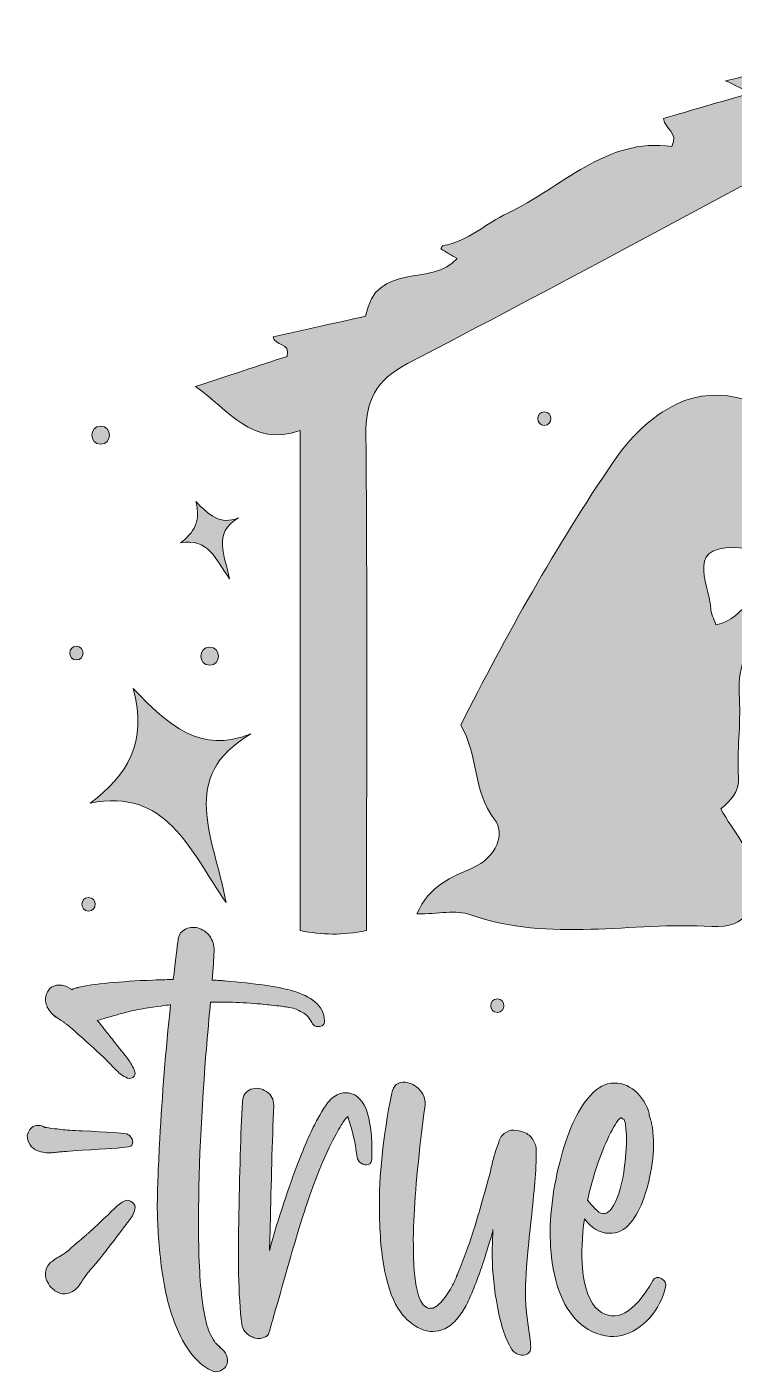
# Model space of a CAD drawing. Header units: inches. Extents: x 64 to 1016, y -974 to -102.
# Drawn here: x 64 to 488, y -909 to -102 of the extents above; entities that cross this region are included whole.
import ezdxf

# ---------------------------------------------------------------- set-up
doc = ezdxf.new("R2010")
doc.units = ezdxf.units.IN
doc.header["$MEASUREMENT"] = 0
doc.layers.add('Layer 1', color=7, linetype='Continuous')

# ---------------------------------------------------------------- blocks, each defined once
blk = doc.blocks.new('block 2')
at = {"layer": 'Layer 1', "true_color": 0x262626}
h = blk.add_hatch(color=250, dxfattribs=at)
h.dxf.hatch_style = 2
edge = h.paths.add_edge_path()
edge.add_spline(control_points=[(936.24, -300.2), (936.35, -291.54), (946.16, -295.04), (945.25, -288.23), (926.63, -283.98), (908.17, -279.76), (886.15, -274.73), (901.52, -258.5), (886.38, -260.92), (878.22, -256.17), (864.96, -248.47), (849.43, -251.31), (835.63, -235.72), (825.1, -223.83), (807.38, -202.1), (782.54, -203.58), (778.83, -203.8), (771.54, -200.66), (771.65, -199.95), (775.62, -173.79), (752.45, -185.26), (742.47, -179.76), (732.83, -174.45), (720.41, -174.2), (707.84, -171.42), (710.82, -166.6), (713.17, -162.81), (715, -159.86), (699.88, -144.23), (676.52, -153.51), (659.12, -132.9), (646.22, -117.62), (615.9, -109.44), (588.63, -106.5), (548.73, -102.2), (520.15, -126.99), (482.86, -134.55), (489.11, -137.55), (492.44, -139.15), (498.04, -141.83), (478.98, -147.37), (462.1, -152.28), (445.72, -157.04), (446.43, -164.12), (454.86, -164.9), (450.57, -173.97), (411.45, -168.18), (384.57, -198.73), (352.02, -214.01), (339.71, -219.79), (328.52, -230.74), (313.46, -233.37), (313.02, -233.45), (312.75, -234.45), (312.19, -235.37), (315.38, -237.24), (318.56, -239.12), (321.91, -241.09), (307.75, -258.29), (272.93, -242.23), (267.15, -275.71), (250.22, -279.47), (230.93, -283.75), (211.76, -288), (212.32, -294.02), (222.48, -290.95), (220.03, -299.82), (203.06, -305.39), (185.39, -311.2), (165.13, -317.85), (185.66, -331.79), (198.33, -354.37), (227.96, -344.26), (227.96, -446.1), (227.96, -545.15), (227.96, -644.07), (241.45, -646.75), (252.78, -646.98), (267.69, -644.06), (267.69, -544.04), (268.2, -445.6), (267.28, -347.16), (267.09, -326.38), (273.17, -314.02), (292.23, -304.09), (380.25, -258.27), (467.57, -211.11), (554.95, -164.07), (570.22, -155.85), (583.84, -155.76), (599.38, -164.14), (685.99, -210.85), (772.51, -257.76), (860.12, -302.53), (884.58, -315.03), (892.47, -330.7), (892.09, -357.13), (890.85, -444.06), (891.72, -531.02), (892.06, -617.97), (892.09, -626.76), (889.47, -636.13), (895.07, -644.32), (907.31, -644.32), (919.23, -644.32), (933.04, -644.32), (933.04, -544.4), (933.04, -446.15), (933.04, -347.44), (959.43, -349.21), (971.34, -330.82), (989.31, -315.74), (968.96, -309.78), (952.14, -304.85), (936.24, -300.2)], knot_values=[0, 0, 0, 0, 1, 1, 1, 2, 2, 2, 3, 3, 3, 4, 4, 4, 5, 5, 5, 6, 6, 6, 7, 7, 7, 8, 8, 8, 9, 9, 9, 10, 10, 10, 11, 11, 11, 12, 12, 12, 13, 13, 13, 14, 14, 14, 15, 15, 15, 16, 16, 16, 17, 17, 17, 18, 18, 18, 19, 19, 19, 20, 20, 20, 21, 21, 21, 22, 22, 22, 23, 23, 23, 24, 24, 24, 25, 25, 25, 26, 26, 26, 27, 27, 27, 28, 28, 28, 29, 29, 29, 30, 30, 30, 31, 31, 31, 32, 32, 32, 33, 33, 33, 34, 34, 34, 35, 35, 35, 36, 36, 36, 37, 37, 37, 38, 38, 38, 38], degree=3, periodic=1)
h = blk.add_hatch(color=250, dxfattribs=at)
h.dxf.hatch_style = 2
edge = h.paths.add_edge_path()
edge.add_spline(control_points=[(480.08, -571.15), (485.46, -565.87), (491.25, -561.55), (490.61, -552.05), (489.55, -536.44), (492.02, -520.6), (491.09, -504.98), (490.08, -487.88), (492.87, -474.49), (509.97, -465.87), (520.41, -460.6), (527.72, -451.4), (522.44, -438.58), (499.87, -431.74), (495.03, -458.34), (476.96, -460.65), (475.76, -456.97), (474.17, -454.02), (473.93, -450.97), (472.64, -434.66), (457.27, -410.87), (494.23, -414.84), (501.15, -415.59), (509, -407.09), (510.27, -398.05), (511.4, -389.96), (514.62, -384.47), (521.92, -380.47), (535.9, -372.81), (532.25, -360.53), (526.83, -350.39), (513.89, -326.18), (478.33, -315.93), (453.42, -328.39), (437.56, -336.33), (425.51, -348.51), (415.5, -363.18), (380.93, -413.79), (351.3, -467.23), (324.1, -520.94), (334.85, -538.74), (331.26, -560.4), (344.43, -577.54), (350.71, -585.71), (345.96, -599.99), (330.93, -606.63), (319.27, -611.78), (305.07, -616.89), (297.9, -634.12), (310.65, -634.12), (321.29, -631.51), (329.91, -634.56), (377.61, -651.44), (426.45, -638.68), (474.61, -641.62), (496.11, -642.93), (501.12, -629.7), (499.84, -611.22), (498.75, -595.37), (487.13, -584.86), (480.08, -571.15)], knot_values=[0, 0, 0, 0, 1, 1, 1, 2, 2, 2, 3, 3, 3, 4, 4, 4, 5, 5, 5, 6, 6, 6, 7, 7, 7, 8, 8, 8, 9, 9, 9, 10, 10, 10, 11, 11, 11, 12, 12, 12, 13, 13, 13, 14, 14, 14, 15, 15, 15, 16, 16, 16, 17, 17, 17, 18, 18, 18, 19, 19, 19, 20, 20, 20, 20], degree=3, periodic=1)
h = blk.add_hatch(color=250, dxfattribs=at)
h.dxf.hatch_style = 2
edge = h.paths.add_edge_path()
edge.add_spline(control_points=[(374.2, -332.99), (368.94, -332.99), (368.93, -341.16), (374.2, -341.16), (379.45, -341.16), (379.46, -332.99), (374.2, -332.99)], knot_values=[0, 0, 0, 0, 1, 1, 1, 2, 2, 2, 2], degree=3, periodic=1)
h = blk.add_hatch(color=250, dxfattribs=at)
h.dxf.hatch_style = 2
edge = h.paths.add_edge_path()
edge.add_spline(control_points=[(108.36, -352.5), (115.37, -352.5), (115.38, -341.61), (108.36, -341.61), (101.36, -341.61), (101.34, -352.5), (108.36, -352.5)], knot_values=[0, 0, 0, 0, 1, 1, 1, 2, 2, 2, 2], degree=3, periodic=1)
h = blk.add_hatch(color=250, dxfattribs=at)
h.dxf.hatch_style = 2
edge = h.paths.add_edge_path()
edge.add_spline(control_points=[(185.59, -433.24), (182.89, -418.67), (175.07, -405.95), (190.95, -396.66), (180.01, -401.04), (173.16, -394.9), (165.42, -386.78), (168.65, -398.56), (164.18, -405.6), (156.15, -411.65), (172.68, -408.47), (177.4, -421.26), (185.59, -433.24)], knot_values=[0, 0, 0, 0, 1, 1, 1, 2, 2, 2, 3, 3, 3, 4, 4, 4, 4], degree=3, periodic=1)
h = blk.add_hatch(color=250, dxfattribs=at)
h.dxf.hatch_style = 2
edge = h.paths.add_edge_path()
edge.add_spline(control_points=[(93.85, -481.79), (99.1, -481.79), (99.11, -473.62), (93.85, -473.62), (88.59, -473.62), (88.58, -481.79), (93.85, -481.79)], knot_values=[0, 0, 0, 0, 1, 1, 1, 2, 2, 2, 2], degree=3, periodic=1)
h = blk.add_hatch(color=250, dxfattribs=at)
h.dxf.hatch_style = 2
edge = h.paths.add_edge_path()
edge.add_spline(control_points=[(173.69, -484.96), (180.69, -484.96), (180.7, -474.08), (173.69, -474.08), (166.68, -474.08), (166.67, -484.96), (173.69, -484.96)], knot_values=[0, 0, 0, 0, 1, 1, 1, 2, 2, 2, 2], degree=3, periodic=1)
h = blk.add_hatch(color=250, dxfattribs=at)
h.dxf.hatch_style = 2
edge = h.paths.add_edge_path()
edge.add_spline(control_points=[(183.56, -627.32), (176.09, -587.03), (154.47, -551.84), (198.39, -526.14), (168.13, -538.26), (149.19, -521.27), (127.77, -498.83), (136.71, -531.41), (124.34, -550.87), (102.13, -567.6), (147.85, -558.81), (160.89, -594.18), (183.56, -627.32)], knot_values=[0, 0, 0, 0, 1, 1, 1, 2, 2, 2, 3, 3, 3, 4, 4, 4, 4], degree=3, periodic=1)
h = blk.add_hatch(color=250, dxfattribs=at)
h.dxf.hatch_style = 2
edge = h.paths.add_edge_path()
edge.add_spline(control_points=[(101.1, -632.4), (106.36, -632.4), (106.37, -624.23), (101.1, -624.23), (95.85, -624.23), (95.84, -632.4), (101.1, -632.4)], knot_values=[0, 0, 0, 0, 1, 1, 1, 2, 2, 2, 2], degree=3, periodic=1)
at = {"layer": 'Layer 1', "true_color": 0x035293}
h = blk.add_hatch(color=154, dxfattribs=at)
h.dxf.hatch_style = 2
edge = h.paths.add_edge_path()
edge.add_spline(control_points=[(179.66, -893.81), (179.97, -894.02), (180.15, -894.13), (180.21, -894.13), (180.26, -894.13), (179.97, -893.86), (179.34, -893.34), (179.13, -893.13), (178.98, -892.97), (178.87, -892.87), (178.77, -892.76), (178.56, -892.58), (178.24, -892.32), (177.93, -892.06), (177.67, -891.79), (177.46, -891.53), (177.25, -891.27), (177.04, -891.03), (176.83, -890.83), (176.62, -890.61), (176.51, -890.46), (176.51, -890.35), (176.51, -890.25), (176.36, -889.99), (176.04, -889.57), (176.04, -889.57), (174.16, -886.27), (174.16, -886.27), (172.58, -883.23), (171.33, -878.83), (170.39, -873.06), (168.39, -862.38), (167.29, -847.86), (167.08, -829.53), (166.66, -796.83), (168.13, -759.68), (171.48, -718.08), (172.01, -711.17), (172.9, -700.79), (174.16, -686.96), (186, -686.75), (197.36, -687.28), (208.27, -688.53), (208.37, -688.53), (209.7, -688.67), (212.27, -688.93), (214.84, -689.19), (216.41, -689.37), (216.99, -689.48), (217.56, -689.58), (218.93, -689.79), (221.07, -690.11), (223.22, -690.42), (224.71, -690.81), (225.55, -691.28), (226.39, -691.76), (227.54, -692.36), (229.01, -693.09), (230.48, -693.83), (231.66, -694.69), (232.55, -695.69), (233.44, -696.68), (234.2, -697.86), (234.83, -699.22), (235.35, -700.38), (236.27, -701.14), (237.58, -701.5), (238.89, -701.87), (240.07, -701.74), (241.12, -701.11), (242.16, -700.48), (242.63, -699.43), (242.53, -697.96), (242.22, -693.46), (240.3, -689.77), (236.79, -686.88), (233.28, -684), (229.01, -681.83), (223.98, -680.36), (214.76, -677.74), (200.93, -675.7), (182.49, -674.23), (181.65, -674.13), (180.42, -674.02), (178.79, -673.92), (177.17, -673.81), (175.94, -673.76), (175.1, -673.76), (175.73, -666.63), (176.15, -661.08), (176.36, -657.1), (176.57, -653.95), (175.88, -651.05), (174.31, -648.37), (172.74, -645.7), (170.49, -643.84), (167.55, -642.79), (164.83, -641.85), (162.13, -641.96), (159.46, -643.11), (156.79, -644.26), (155.24, -646.31), (154.82, -649.24), (154.19, -653.95), (153.2, -662.02), (151.84, -673.45), (149.11, -673.45), (145.03, -673.55), (139.58, -673.76), (119.56, -674.6), (104.53, -676.06), (94.47, -678.16), (94.47, -678.16), (94.62, -678.32), (94.62, -678.32), (93.22, -678.47), (92.05, -678.89), (91.07, -679.54), (90.69, -679.24), (90.25, -678.93), (89.75, -678.63), (87.86, -677.37), (85.77, -676.75), (83.46, -676.75), (81.16, -676.75), (79.27, -677.53), (77.8, -679.1), (75.92, -681.41), (75.1, -683.82), (75.37, -686.33), (75.63, -688.85), (76.75, -691.21), (78.75, -693.41), (78.75, -693.41), (81.26, -696.08), (81.26, -696.08), (81.26, -696.08), (81.11, -695.45), (81.11, -695.45), (81.02, -695.28), (80.97, -695.19), (80.91, -695.1), (81.05, -695.23), (81.26, -695.45), (81.58, -695.76), (82.41, -696.5), (84.04, -697.55), (86.45, -698.91), (86.45, -698.91), (86.13, -698.91), (86.13, -698.91), (86.13, -698.91), (86.76, -699.38), (86.76, -699.38), (87.18, -699.69), (87.63, -700.04), (88.1, -700.4), (88.57, -700.77), (88.86, -700.95), (88.96, -700.95), (88.96, -700.95), (89.12, -700.95), (89.12, -700.95), (89.12, -700.95), (89.28, -701.11), (89.28, -701.11), (89.28, -701.11), (90.38, -702.21), (90.38, -702.21), (92.79, -704.41), (96.51, -707.71), (101.54, -712.11), (102.69, -713.16), (106.2, -716.46), (112.07, -722.01), (112.59, -722.54), (113.66, -723.66), (115.29, -725.39), (116.92, -727.12), (118.33, -728.48), (119.54, -729.48), (120.74, -730.48), (122.02, -731.34), (123.39, -732.07), (124.85, -732.91), (126.24, -732.94), (127.55, -732.15), (128.86, -731.37), (129.25, -730.08), (128.73, -728.3), (128.31, -727.15), (127.73, -725.94), (127, -724.69), (126.27, -723.43), (125.61, -722.41), (125.04, -721.62), (124.46, -720.83), (123.6, -719.71), (122.44, -718.24), (121.29, -716.78), (120.5, -715.78), (120.09, -715.26), (119.04, -713.89), (117.47, -711.9), (115.37, -709.28), (113.27, -706.66), (111.7, -704.67), (110.66, -703.31), (109.28, -701.5), (107.84, -699.7), (106.36, -697.91), (108.03, -697.43), (109.93, -696.88), (112.15, -696.24), (117.23, -694.77), (121.68, -693.56), (125.51, -692.62), (129.33, -691.68), (133.08, -690.95), (136.75, -690.42), (144.92, -689.27), (149.42, -688.64), (150.26, -688.53), (147.33, -715.99), (145.18, -742.82), (143.82, -769.01), (142.98, -784.1), (142.48, -796.34), (142.33, -805.71), (142.17, -815.09), (142.77, -826.57), (144.13, -840.14), (145.5, -853.71), (147.96, -865.68), (151.52, -876.05), (157.18, -892.5), (164.93, -903.14), (174.78, -907.96), (176.57, -908.8), (178.37, -908.82), (180.21, -908.04), (182.04, -907.25), (183.27, -905.97), (183.9, -904.19), (185.26, -900.41), (183.85, -896.96), (179.66, -893.81)], knot_values=[0, 0, 0, 0, 1, 1, 1, 2, 2, 2, 3, 3, 3, 4, 4, 4, 5, 5, 5, 6, 6, 6, 7, 7, 7, 8, 8, 8, 9, 9, 9, 10, 10, 10, 11, 11, 11, 12, 12, 12, 13, 13, 13, 14, 14, 14, 15, 15, 15, 16, 16, 16, 17, 17, 17, 18, 18, 18, 19, 19, 19, 20, 20, 20, 21, 21, 21, 22, 22, 22, 23, 23, 23, 24, 24, 24, 25, 25, 25, 26, 26, 26, 27, 27, 27, 28, 28, 28, 29, 29, 29, 30, 30, 30, 31, 31, 31, 32, 32, 32, 33, 33, 33, 34, 34, 34, 35, 35, 35, 36, 36, 36, 37, 37, 37, 38, 38, 38, 39, 39, 39, 40, 40, 40, 41, 41, 41, 42, 42, 42, 43, 43, 43, 44, 44, 44, 45, 45, 45, 46, 46, 46, 47, 47, 47, 48, 48, 48, 49, 49, 49, 50, 50, 50, 51, 51, 51, 52, 52, 52, 53, 53, 53, 54, 54, 54, 55, 55, 55, 56, 56, 56, 57, 57, 57, 58, 58, 58, 59, 59, 59, 60, 60, 60, 61, 61, 61, 62, 62, 62, 63, 63, 63, 64, 64, 64, 65, 65, 65, 66, 66, 66, 67, 67, 67, 68, 68, 68, 69, 69, 69, 70, 70, 70, 71, 71, 71, 72, 72, 72, 73, 73, 73, 74, 74, 74, 75, 75, 75, 76, 76, 76, 77, 77, 77, 78, 78, 78, 79, 79, 79, 80, 80, 80, 81, 81, 81, 82, 82, 82, 82], degree=3, periodic=1)
h = blk.add_hatch(color=154, dxfattribs=at)
h.dxf.hatch_style = 2
edge = h.paths.add_edge_path()
edge.add_spline(control_points=[(346.07, -693.19), (351.32, -693.19), (351.33, -685.02), (346.07, -685.02), (340.82, -685.02), (340.81, -693.19), (346.07, -693.19)], knot_values=[0, 0, 0, 0, 1, 1, 1, 2, 2, 2, 2], degree=3, periodic=1)
h = blk.add_hatch(color=154, dxfattribs=at)
h.dxf.hatch_style = 2
edge = h.paths.add_edge_path()
edge.add_spline(control_points=[(254.79, -741.35), (252.17, -741.45), (249.66, -742.45), (247.25, -744.33), (244.94, -746.22), (241.95, -750.46), (238.29, -757.07), (235.04, -763.04), (231.32, -771.37), (227.13, -782.06), (220.73, -798.61), (214.87, -816.53), (209.52, -835.81), (209.73, -829.53), (209.89, -824.86), (209.99, -821.82), (210.52, -795), (211.2, -770.69), (212.04, -748.89), (212.14, -745.33), (210.7, -742.55), (207.71, -740.56), (204.73, -738.57), (201.64, -738.12), (198.44, -739.22), (195.24, -740.32), (193.54, -742.87), (193.33, -746.85), (192.29, -765.4), (191.55, -789.71), (191.13, -819.78), (190.92, -828.37), (190.9, -838.43), (191.05, -849.96), (191.21, -861.49), (191.87, -871.55), (193.02, -880.14), (193.44, -883.18), (195.11, -885.53), (198.05, -887.21), (200.98, -888.89), (203.6, -889.2), (205.91, -888.15), (207.69, -887.84), (208.84, -886.74), (209.37, -884.85), (210.41, -881.19), (213.66, -869.71), (219.11, -850.43), (224.56, -831.15), (229.01, -816.43), (232.47, -806.26), (237.92, -790.65), (243.26, -777.87), (248.5, -767.91), (251.23, -762.99), (253.01, -759.89), (253.85, -758.64), (253.95, -758.43), (254.16, -758.14), (254.48, -757.77), (254.79, -757.41), (255.13, -757.01), (255.5, -756.59), (255.86, -756.18), (256.15, -755.86), (256.36, -755.65), (256.57, -756.07), (256.68, -756.38), (256.68, -756.59), (258.98, -762.67), (260.76, -770.42), (262.02, -779.86), (262.23, -781.43), (263.04, -782.68), (264.46, -783.63), (265.87, -784.57), (267.29, -784.81), (268.7, -784.34), (270.12, -783.86), (270.82, -782.68), (270.82, -780.8), (271.55, -754.29), (266.21, -741.14), (254.79, -741.35)], knot_values=[0, 0, 0, 0, 1, 1, 1, 2, 2, 2, 3, 3, 3, 4, 4, 4, 5, 5, 5, 6, 6, 6, 7, 7, 7, 8, 8, 8, 9, 9, 9, 10, 10, 10, 11, 11, 11, 12, 12, 12, 13, 13, 13, 14, 14, 14, 15, 15, 15, 16, 16, 16, 17, 17, 17, 18, 18, 18, 19, 19, 19, 20, 20, 20, 21, 21, 21, 22, 22, 22, 23, 23, 23, 24, 24, 24, 25, 25, 25, 26, 26, 26, 27, 27, 27, 28, 28, 28, 28], degree=3, periodic=1)
h = blk.add_hatch(color=154, dxfattribs=at)
h.dxf.hatch_style = 2
edge = h.paths.add_edge_path()
edge.add_spline(control_points=[(362.22, -765.08), (360.18, -764.24), (358.08, -763.8), (355.94, -763.74), (353.79, -763.69), (351.85, -764.37), (350.12, -765.79), (348.39, -767.2), (347.26, -769.17), (346.74, -771.68), (345.9, -773.67), (345.14, -775.82), (344.46, -778.13), (343.78, -780.43), (343.1, -783.1), (342.42, -786.14), (341.73, -789.18), (341.18, -791.38), (340.77, -792.74), (337.41, -804.9), (335.53, -811.61), (335.11, -812.86), (331.55, -825.12), (328.19, -835.18), (325.05, -843.04), (323.16, -847.76), (321.8, -851.14), (320.96, -853.18), (320.12, -855.22), (318.61, -858), (316.41, -861.51), (314.21, -865.02), (311.9, -867.67), (309.49, -869.45), (309.49, -869.45), (309.65, -869.29), (309.65, -869.29), (309.65, -869.29), (307.6, -870.39), (307.6, -870.39), (307.39, -870.5), (307.03, -870.55), (306.5, -870.55), (306.5, -870.55), (305.87, -870.55), (305.87, -870.55), (305.66, -870.55), (305.51, -870.55), (305.4, -870.55), (305.4, -870.55), (305.09, -870.71), (305.09, -870.71), (305.09, -870.71), (304.14, -870.23), (304.14, -870.23), (302.89, -869.71), (301.84, -868.82), (301, -867.56), (298.49, -863.69), (296.91, -857.19), (296.29, -848.07), (295.66, -837.7), (295.55, -827.74), (295.97, -818.21), (296.81, -799.87), (299.06, -776.71), (302.73, -748.73), (303.04, -746.12), (302.42, -743.6), (300.84, -741.19), (298.33, -737.52), (295.03, -735.48), (290.94, -735.06), (286.44, -734.64), (283.71, -736.84), (282.77, -741.66), (277.53, -767.96), (275.07, -791.38), (275.38, -811.92), (275.59, -826.91), (276.64, -838.9), (278.53, -847.92), (280.72, -858.92), (283.87, -867.2), (287.96, -872.75), (291.31, -877.36), (295.39, -880.74), (300.22, -882.89), (305.03, -885.04), (309.8, -885.01), (314.52, -882.81), (317.35, -881.55), (319.99, -879.35), (322.46, -876.21), (324.92, -873.06), (326.7, -870.37), (327.8, -868.11), (328.9, -865.86), (330.29, -862.64), (331.97, -858.45), (335.53, -849.75), (339.2, -838.75), (342.97, -825.44), (343.07, -825.23), (343.18, -824.89), (343.28, -824.42), (343.39, -823.94), (343.44, -823.61), (343.44, -823.39), (343.12, -831.57), (342.97, -835.71), (342.97, -835.81), (342.86, -845.45), (343.7, -855.51), (345.48, -865.99), (347.58, -878.99), (350.67, -888.73), (354.76, -895.23), (355.7, -896.69), (357.11, -897.74), (359, -898.37), (360.89, -899), (362.56, -898.89), (364.03, -898.06), (365.5, -897.22), (366.18, -895.7), (366.07, -893.5), (365.86, -890.67), (365.31, -886.03), (364.42, -879.59), (363.53, -873.14), (363.03, -868.14), (362.93, -864.58), (362.72, -859.23), (363.19, -849.86), (364.34, -836.44), (364.76, -832.14), (365.42, -825.83), (366.31, -817.5), (367.2, -809.17), (367.93, -801.68), (368.51, -795.02), (369.09, -788.37), (369.38, -782.06), (369.38, -776.08), (369.38, -773.57), (368.69, -771.32), (367.33, -769.32), (365.97, -767.34), (364.27, -765.92), (362.22, -765.08)], knot_values=[0, 0, 0, 0, 1, 1, 1, 2, 2, 2, 3, 3, 3, 4, 4, 4, 5, 5, 5, 6, 6, 6, 7, 7, 7, 8, 8, 8, 9, 9, 9, 10, 10, 10, 11, 11, 11, 12, 12, 12, 13, 13, 13, 14, 14, 14, 15, 15, 15, 16, 16, 16, 17, 17, 17, 18, 18, 18, 19, 19, 19, 20, 20, 20, 21, 21, 21, 22, 22, 22, 23, 23, 23, 24, 24, 24, 25, 25, 25, 26, 26, 26, 27, 27, 27, 28, 28, 28, 29, 29, 29, 30, 30, 30, 31, 31, 31, 32, 32, 32, 33, 33, 33, 34, 34, 34, 35, 35, 35, 36, 36, 36, 37, 37, 37, 38, 38, 38, 39, 39, 39, 40, 40, 40, 41, 41, 41, 42, 42, 42, 43, 43, 43, 44, 44, 44, 45, 45, 45, 46, 46, 46, 47, 47, 47, 48, 48, 48, 49, 49, 49, 50, 50, 50, 50], degree=3, periodic=1)
h = blk.add_hatch(color=154, dxfattribs=at)
h.dxf.hatch_style = 2
edge = h.paths.add_edge_path()
edge.add_spline(control_points=[(444.35, -852.79), (442.15, -851.53), (440.47, -851.9), (439.32, -853.89), (427.79, -873.8), (416.89, -879.72), (406.63, -871.65), (401.38, -867.46), (398.19, -859.02), (397.04, -846.34), (396.3, -837.65), (396.72, -827.85), (398.3, -816.95), (402.59, -822.61), (407.46, -825.49), (412.91, -825.6), (418.05, -825.7), (422.32, -823.68), (425.72, -819.54), (429.13, -815.41), (431.82, -810.4), (433.82, -804.53), (439.48, -787.77), (441.05, -772.84), (438.53, -759.74), (438.43, -759.32), (438.3, -758.85), (438.14, -758.32), (437.98, -757.8), (437.8, -757.2), (437.59, -756.51), (437.38, -755.83), (437.22, -755.34), (437.12, -755.02), (437.12, -754.29), (436.96, -753.35), (436.65, -752.19), (434.55, -746.64), (431.33, -742.24), (426.98, -738.99), (422.63, -735.74), (417.68, -734.75), (412.13, -736), (407.62, -737.05), (403.01, -740.77), (398.3, -747.16), (391.48, -756.7), (385.98, -771), (381.79, -790.07), (377.6, -809.35), (376.66, -827.06), (378.96, -843.2), (381.9, -863.01), (389.07, -876.36), (400.49, -883.28), (407.62, -887.26), (414.35, -888.44), (420.69, -886.82), (427.03, -885.19), (432.58, -881.68), (437.35, -876.29), (442.12, -870.89), (445.29, -864.68), (446.86, -857.66), (447.39, -855.67), (446.55, -854.04), (444.35, -852.79)], knot_values=[0, 0, 0, 0, 1, 1, 1, 2, 2, 2, 3, 3, 3, 4, 4, 4, 5, 5, 5, 6, 6, 6, 7, 7, 7, 8, 8, 8, 9, 9, 9, 10, 10, 10, 11, 11, 11, 12, 12, 12, 13, 13, 13, 14, 14, 14, 15, 15, 15, 16, 16, 16, 17, 17, 17, 18, 18, 18, 19, 19, 19, 20, 20, 20, 21, 21, 21, 22, 22, 22, 22], degree=3, periodic=1)
edge = h.paths.add_edge_path()
edge.add_spline(control_points=[(411.03, -771.53), (413.64, -765.55), (416.06, -761.05), (418.26, -758.01), (418.26, -758.01), (418.41, -757.69), (418.41, -757.69), (418.62, -757.59), (418.91, -757.35), (419.28, -756.99), (419.65, -756.62), (419.93, -756.33), (420.14, -756.12), (421.29, -756.96), (421.97, -757.43), (422.19, -757.54), (422.19, -757.75), (422.24, -758.01), (422.34, -758.32), (422.45, -758.64), (422.55, -758.9), (422.66, -759.11), (422.66, -759.21), (422.71, -759.32), (422.81, -759.42), (422.81, -759.42), (422.81, -759.74), (422.81, -759.74), (422.81, -760.26), (422.87, -761.07), (422.97, -762.17), (423.07, -763.27), (423.18, -764.09), (423.29, -764.61), (423.6, -771.32), (423.29, -778.18), (422.34, -785.2), (421.09, -795.47), (418.88, -803.38), (415.74, -808.93), (412.91, -813.65), (409.98, -814.96), (406.94, -812.86), (405.37, -811.71), (403.11, -809.35), (400.18, -805.79), (402.59, -793.95), (406.21, -782.53), (411.03, -771.53)], knot_values=[0, 0, 0, 0, 1, 1, 1, 2, 2, 2, 3, 3, 3, 4, 4, 4, 5, 5, 5, 6, 6, 6, 7, 7, 7, 8, 8, 8, 9, 9, 9, 10, 10, 10, 11, 11, 11, 12, 12, 12, 13, 13, 13, 14, 14, 14, 15, 15, 15, 16, 16, 16, 16], degree=3, periodic=1)
h = blk.add_hatch(color=154, dxfattribs=at)
h.dxf.hatch_style = 2
edge = h.paths.add_edge_path()
edge.add_spline(control_points=[(81.11, -777.11), (82.57, -776.95), (83.67, -776.82), (84.4, -776.71), (84.61, -776.71), (88.96, -776.4), (97.45, -775.77), (111.81, -775.04), (120.97, -774.35), (124.96, -773.73), (125.9, -773.62), (126.58, -773.28), (127, -772.7), (127.42, -772.13), (127.6, -771.47), (127.55, -770.74), (127.5, -770.01), (127.29, -769.3), (126.92, -768.62), (126.55, -767.94), (126.06, -767.34), (125.43, -766.81), (124.8, -766.29), (124.12, -765.97), (123.39, -765.87), (121.19, -765.55), (112.49, -764.98), (97.29, -764.14), (91.63, -763.93), (87.5, -763.67), (84.88, -763.35), (83.62, -763.14), (81.52, -762.93), (78.59, -762.72), (78.49, -762.72), (78.01, -762.62), (77.17, -762.41), (76.33, -762.2), (75.76, -762.15), (75.45, -762.25), (75.34, -762.25), (75.23, -762.2), (75.13, -762.09), (75.03, -762.09), (74.84, -762.02), (74.58, -761.86), (74.32, -761.7), (74.08, -761.57), (73.87, -761.47), (72.83, -760.94), (71.52, -760.79), (69.94, -760.99), (68.37, -761.21), (67.22, -761.78), (66.49, -762.72), (65.75, -763.56), (65.18, -764.61), (64.76, -765.87), (64.76, -765.87), (64.6, -766.02), (64.6, -766.02), (64.18, -767.49), (64.44, -769.22), (65.39, -771.21), (66.33, -773.2), (67.53, -774.57), (69, -775.3), (72.25, -776.87), (75.23, -777.55), (77.96, -777.34), (78.59, -777.34), (79.64, -777.26), (81.11, -777.11)], knot_values=[0, 0, 0, 0, 1, 1, 1, 2, 2, 2, 3, 3, 3, 4, 4, 4, 5, 5, 5, 6, 6, 6, 7, 7, 7, 8, 8, 8, 9, 9, 9, 10, 10, 10, 11, 11, 11, 12, 12, 12, 13, 13, 13, 14, 14, 14, 15, 15, 15, 16, 16, 16, 17, 17, 17, 18, 18, 18, 19, 19, 19, 20, 20, 20, 21, 21, 21, 22, 22, 22, 23, 23, 23, 24, 24, 24, 24], degree=3, periodic=1)
h = blk.add_hatch(color=154, dxfattribs=at)
h.dxf.hatch_style = 2
edge = h.paths.add_edge_path()
edge.add_spline(control_points=[(122.91, -806.11), (121.87, -806.63), (120.79, -807.28), (119.69, -808.07), (118.59, -808.86), (117.7, -809.59), (117.02, -810.27), (116.34, -810.95), (115.42, -811.87), (114.27, -813.02), (113.11, -814.18), (112.28, -815.01), (111.76, -815.54), (106.2, -820.78), (102.59, -824.13), (100.91, -825.6), (100.17, -826.22), (98.5, -827.64), (95.88, -829.84), (93.26, -832.04), (91.27, -833.77), (89.91, -835.03), (89.91, -835.03), (88.81, -836.13), (88.81, -836.13), (88.81, -836.13), (87.86, -836.76), (87.86, -836.76), (87.86, -836.76), (88.18, -836.6), (88.18, -836.6), (87.86, -836.81), (86.5, -837.7), (84.09, -839.27), (83.78, -839.48), (83.56, -839.64), (83.46, -839.74), (83.46, -839.74), (83.3, -839.74), (83.3, -839.74), (83.3, -839.74), (82.83, -839.9), (82.83, -839.9), (82.62, -840), (82.31, -840.19), (81.89, -840.45), (81.47, -840.71), (81.16, -840.95), (80.95, -841.16), (80.84, -841.26), (80.74, -841.37), (80.63, -841.47), (80.53, -841.58), (80.42, -841.63), (80.32, -841.63), (80.32, -841.63), (79.38, -842.41), (79.38, -842.41), (78.75, -842.73), (78.22, -843.15), (77.8, -843.67), (74.66, -847.34), (74.4, -851.37), (77.02, -855.77), (77.02, -855.77), (77.02, -855.93), (77.02, -855.93), (77.96, -857.5), (79.22, -858.76), (80.79, -859.7), (80.79, -859.7), (80.79, -859.86), (80.79, -859.86), (80.79, -859.86), (80.95, -860.02), (80.95, -860.02), (84.82, -862.74), (88.86, -862.59), (93.05, -859.55), (93.15, -859.44), (93.36, -859.23), (93.68, -858.92), (93.99, -858.6), (94.31, -858.26), (94.62, -857.9), (94.94, -857.53), (95.15, -857.29), (95.25, -857.19), (95.35, -857.09), (95.41, -856.98), (95.41, -856.87), (96.56, -855.41), (97.19, -854.57), (97.29, -854.36), (97.19, -854.36), (97.24, -854.15), (97.45, -853.73), (99.23, -851.43), (100.28, -849.96), (100.59, -849.33), (100.59, -849.33), (100.75, -849.17), (100.75, -849.17), (100.86, -849.07), (101.07, -848.83), (101.38, -848.47), (101.7, -848.1), (101.96, -847.81), (102.17, -847.6), (105, -844.46), (108.14, -840.63), (111.6, -836.13), (113.48, -833.61), (116.42, -829.74), (120.4, -824.49), (120.92, -823.76), (121.74, -822.69), (122.83, -821.27), (123.94, -819.86), (124.75, -818.79), (125.27, -818.05), (125.48, -817.74), (125.85, -817.24), (126.37, -816.56), (126.9, -815.88), (127.26, -815.38), (127.47, -815.06), (128, -813.91), (128.47, -812.6), (128.89, -811.13), (129.3, -809.56), (128.78, -808.18), (127.32, -806.97), (125.85, -805.77), (124.38, -805.48), (122.91, -806.11)], knot_values=[0, 0, 0, 0, 1, 1, 1, 2, 2, 2, 3, 3, 3, 4, 4, 4, 5, 5, 5, 6, 6, 6, 7, 7, 7, 8, 8, 8, 9, 9, 9, 10, 10, 10, 11, 11, 11, 12, 12, 12, 13, 13, 13, 14, 14, 14, 15, 15, 15, 16, 16, 16, 17, 17, 17, 18, 18, 18, 19, 19, 19, 20, 20, 20, 21, 21, 21, 22, 22, 22, 23, 23, 23, 24, 24, 24, 25, 25, 25, 26, 26, 26, 27, 27, 27, 28, 28, 28, 29, 29, 29, 30, 30, 30, 31, 31, 31, 32, 32, 32, 33, 33, 33, 34, 34, 34, 35, 35, 35, 36, 36, 36, 37, 37, 37, 38, 38, 38, 39, 39, 39, 40, 40, 40, 41, 41, 41, 42, 42, 42, 43, 43, 43, 44, 44, 44, 45, 45, 45, 45], degree=3, periodic=1)
at = {"layer": 'Layer 1', "lineweight": 0}
for points, knots in [([(936.24, -300.2), (936.35, -291.54), (946.16, -295.04), (945.25, -288.23), (926.63, -283.98), (908.17, -279.76), (886.15, -274.73), (901.52, -258.5), (886.38, -260.92), (878.22, -256.17), (864.96, -248.47), (849.43, -251.31), (835.63, -235.72), (825.1, -223.83), (807.38, -202.1), (782.54, -203.58), (778.83, -203.8), (771.54, -200.66), (771.65, -199.95), (775.62, -173.79), (752.45, -185.26), (742.47, -179.76), (732.83, -174.45), (720.41, -174.2), (707.84, -171.42), (710.82, -166.6), (713.17, -162.81), (715, -159.86), (699.88, -144.23), (676.52, -153.51), (659.12, -132.9), (646.22, -117.62), (615.9, -109.44), (588.63, -106.5), (548.73, -102.2), (520.15, -126.99), (482.86, -134.55), (489.11, -137.55), (492.44, -139.15), (498.04, -141.83), (478.98, -147.37), (462.1, -152.28), (445.72, -157.04), (446.43, -164.12), (454.86, -164.9), (450.57, -173.97), (411.45, -168.18), (384.57, -198.73), (352.02, -214.01), (339.71, -219.79), (328.52, -230.74), (313.46, -233.37), (313.02, -233.45), (312.75, -234.45), (312.19, -235.37), (315.38, -237.24), (318.56, -239.12), (321.91, -241.09), (307.75, -258.29), (272.93, -242.23), (267.15, -275.71), (250.22, -279.47), (230.93, -283.75), (211.76, -288), (212.32, -294.02), (222.48, -290.95), (220.03, -299.82), (203.06, -305.39), (185.39, -311.2), (165.13, -317.85), (185.66, -331.79), (198.33, -354.37), (227.96, -344.26), (227.96, -446.1), (227.96, -545.15), (227.96, -644.07), (241.45, -646.75), (252.78, -646.98), (267.69, -644.06), (267.69, -544.04), (268.2, -445.6), (267.28, -347.16), (267.09, -326.38), (273.17, -314.02), (292.23, -304.09), (380.25, -258.27), (467.57, -211.11), (554.95, -164.07), (570.22, -155.85), (583.84, -155.76), (599.38, -164.14), (685.99, -210.85), (772.51, -257.76), (860.12, -302.53), (884.58, -315.03), (892.47, -330.7), (892.09, -357.13), (890.85, -444.06), (891.72, -531.02), (892.06, -617.97), (892.09, -626.76), (889.47, -636.13), (895.07, -644.32), (907.31, -644.32), (919.23, -644.32), (933.04, -644.32), (933.04, -544.4), (933.04, -446.15), (933.04, -347.44), (959.43, -349.21), (971.34, -330.82), (989.31, -315.74), (968.96, -309.78), (952.14, -304.85), (936.24, -300.2)], [0, 0, 0, 0, 1, 1, 1, 2, 2, 2, 3, 3, 3, 4, 4, 4, 5, 5, 5, 6, 6, 6, 7, 7, 7, 8, 8, 8, 9, 9, 9, 10, 10, 10, 11, 11, 11, 12, 12, 12, 13, 13, 13, 14, 14, 14, 15, 15, 15, 16, 16, 16, 17, 17, 17, 18, 18, 18, 19, 19, 19, 20, 20, 20, 21, 21, 21, 22, 22, 22, 23, 23, 23, 24, 24, 24, 25, 25, 25, 26, 26, 26, 27, 27, 27, 28, 28, 28, 29, 29, 29, 30, 30, 30, 31, 31, 31, 32, 32, 32, 33, 33, 33, 34, 34, 34, 35, 35, 35, 36, 36, 36, 37, 37, 37, 38, 38, 38, 38]), ([(480.08, -571.15), (485.46, -565.87), (491.25, -561.55), (490.61, -552.05), (489.55, -536.44), (492.02, -520.6), (491.09, -504.98), (490.08, -487.88), (492.87, -474.49), (509.97, -465.87), (520.41, -460.6), (527.72, -451.4), (522.44, -438.58), (499.87, -431.74), (495.03, -458.34), (476.96, -460.65), (475.76, -456.97), (474.17, -454.02), (473.93, -450.97), (472.64, -434.66), (457.27, -410.87), (494.23, -414.84), (501.15, -415.59), (509, -407.09), (510.27, -398.05), (511.4, -389.96), (514.62, -384.47), (521.92, -380.47), (535.9, -372.81), (532.25, -360.53), (526.83, -350.39), (513.89, -326.18), (478.33, -315.93), (453.42, -328.39), (437.56, -336.33), (425.51, -348.51), (415.5, -363.18), (380.93, -413.79), (351.3, -467.23), (324.1, -520.94), (334.85, -538.74), (331.26, -560.4), (344.43, -577.54), (350.71, -585.71), (345.96, -599.99), (330.93, -606.63), (319.27, -611.78), (305.07, -616.89), (297.9, -634.12), (310.65, -634.12), (321.29, -631.51), (329.91, -634.56), (377.61, -651.44), (426.45, -638.68), (474.61, -641.62), (496.11, -642.93), (501.12, -629.7), (499.84, -611.22), (498.75, -595.37), (487.13, -584.86), (480.08, -571.15)], [0, 0, 0, 0, 1, 1, 1, 2, 2, 2, 3, 3, 3, 4, 4, 4, 5, 5, 5, 6, 6, 6, 7, 7, 7, 8, 8, 8, 9, 9, 9, 10, 10, 10, 11, 11, 11, 12, 12, 12, 13, 13, 13, 14, 14, 14, 15, 15, 15, 16, 16, 16, 17, 17, 17, 18, 18, 18, 19, 19, 19, 20, 20, 20, 20]), ([(374.2, -332.99), (368.94, -332.99), (368.93, -341.16), (374.2, -341.16), (379.45, -341.16), (379.46, -332.99), (374.2, -332.99)], [0, 0, 0, 0, 1, 1, 1, 2, 2, 2, 2]), ([(108.36, -352.5), (115.37, -352.5), (115.38, -341.61), (108.36, -341.61), (101.36, -341.61), (101.34, -352.5), (108.36, -352.5)], [0, 0, 0, 0, 1, 1, 1, 2, 2, 2, 2]), ([(185.59, -433.24), (182.89, -418.67), (175.07, -405.95), (190.95, -396.66), (180.01, -401.04), (173.16, -394.9), (165.42, -386.78), (168.65, -398.56), (164.18, -405.6), (156.15, -411.65), (172.68, -408.47), (177.4, -421.26), (185.59, -433.24)], [0, 0, 0, 0, 1, 1, 1, 2, 2, 2, 3, 3, 3, 4, 4, 4, 4]), ([(93.85, -481.79), (99.1, -481.79), (99.11, -473.62), (93.85, -473.62), (88.59, -473.62), (88.58, -481.79), (93.85, -481.79)], [0, 0, 0, 0, 1, 1, 1, 2, 2, 2, 2]), ([(173.69, -484.96), (180.69, -484.96), (180.7, -474.08), (173.69, -474.08), (166.68, -474.08), (166.67, -484.96), (173.69, -484.96)], [0, 0, 0, 0, 1, 1, 1, 2, 2, 2, 2]), ([(183.56, -627.32), (176.09, -587.03), (154.47, -551.84), (198.39, -526.14), (168.13, -538.26), (149.19, -521.27), (127.77, -498.83), (136.71, -531.41), (124.34, -550.87), (102.13, -567.6), (147.85, -558.81), (160.89, -594.18), (183.56, -627.32)], [0, 0, 0, 0, 1, 1, 1, 2, 2, 2, 3, 3, 3, 4, 4, 4, 4]), ([(101.1, -632.4), (106.36, -632.4), (106.37, -624.23), (101.1, -624.23), (95.85, -624.23), (95.84, -632.4), (101.1, -632.4)], [0, 0, 0, 0, 1, 1, 1, 2, 2, 2, 2]), ([(179.66, -893.81), (179.97, -894.02), (180.15, -894.13), (180.21, -894.13), (180.26, -894.13), (179.97, -893.86), (179.34, -893.34), (179.13, -893.13), (178.98, -892.97), (178.87, -892.87), (178.77, -892.76), (178.56, -892.58), (178.24, -892.32), (177.93, -892.06), (177.67, -891.79), (177.46, -891.53), (177.25, -891.27), (177.04, -891.03), (176.83, -890.83), (176.62, -890.61), (176.51, -890.46), (176.51, -890.35), (176.51, -890.25), (176.36, -889.99), (176.04, -889.57), (176.04, -889.57), (174.16, -886.27), (174.16, -886.27), (172.58, -883.23), (171.33, -878.83), (170.39, -873.06), (168.39, -862.38), (167.29, -847.86), (167.08, -829.53), (166.66, -796.83), (168.13, -759.68), (171.48, -718.08), (172.01, -711.17), (172.9, -700.79), (174.16, -686.96), (186, -686.75), (197.36, -687.28), (208.27, -688.53), (208.37, -688.53), (209.7, -688.67), (212.27, -688.93), (214.84, -689.19), (216.41, -689.37), (216.99, -689.48), (217.56, -689.58), (218.93, -689.79), (221.07, -690.11), (223.22, -690.42), (224.71, -690.81), (225.55, -691.28), (226.39, -691.76), (227.54, -692.36), (229.01, -693.09), (230.48, -693.83), (231.66, -694.69), (232.55, -695.69), (233.44, -696.68), (234.2, -697.86), (234.83, -699.22), (235.35, -700.38), (236.27, -701.14), (237.58, -701.5), (238.89, -701.87), (240.07, -701.74), (241.12, -701.11), (242.16, -700.48), (242.63, -699.43), (242.53, -697.96), (242.22, -693.46), (240.3, -689.77), (236.79, -686.88), (233.28, -684), (229.01, -681.83), (223.98, -680.36), (214.76, -677.74), (200.93, -675.7), (182.49, -674.23), (181.65, -674.13), (180.42, -674.02), (178.79, -673.92), (177.17, -673.81), (175.94, -673.76), (175.1, -673.76), (175.73, -666.63), (176.15, -661.08), (176.36, -657.1), (176.57, -653.95), (175.88, -651.05), (174.31, -648.37), (172.74, -645.7), (170.49, -643.84), (167.55, -642.79), (164.83, -641.85), (162.13, -641.96), (159.46, -643.11), (156.79, -644.26), (155.24, -646.31), (154.82, -649.24), (154.19, -653.95), (153.2, -662.02), (151.84, -673.45), (149.11, -673.45), (145.03, -673.55), (139.58, -673.76), (119.56, -674.6), (104.53, -676.06), (94.47, -678.16), (94.47, -678.16), (94.62, -678.32), (94.62, -678.32), (93.22, -678.47), (92.05, -678.89), (91.07, -679.54), (90.69, -679.24), (90.25, -678.93), (89.75, -678.63), (87.86, -677.37), (85.77, -676.75), (83.46, -676.75), (81.16, -676.75), (79.27, -677.53), (77.8, -679.1), (75.92, -681.41), (75.1, -683.82), (75.37, -686.33), (75.63, -688.85), (76.75, -691.21), (78.75, -693.41), (78.75, -693.41), (81.26, -696.08), (81.26, -696.08), (81.26, -696.08), (81.11, -695.45), (81.11, -695.45), (81.02, -695.28), (80.97, -695.19), (80.91, -695.1), (81.05, -695.23), (81.26, -695.45), (81.58, -695.76), (82.41, -696.5), (84.04, -697.55), (86.45, -698.91), (86.45, -698.91), (86.13, -698.91), (86.13, -698.91), (86.13, -698.91), (86.76, -699.38), (86.76, -699.38), (87.18, -699.69), (87.63, -700.04), (88.1, -700.4), (88.57, -700.77), (88.86, -700.95), (88.96, -700.95), (88.96, -700.95), (89.12, -700.95), (89.12, -700.95), (89.12, -700.95), (89.28, -701.11), (89.28, -701.11), (89.28, -701.11), (90.38, -702.21), (90.38, -702.21), (92.79, -704.41), (96.51, -707.71), (101.54, -712.11), (102.69, -713.16), (106.2, -716.46), (112.07, -722.01), (112.59, -722.54), (113.66, -723.66), (115.29, -725.39), (116.92, -727.12), (118.33, -728.48), (119.54, -729.48), (120.74, -730.48), (122.02, -731.34), (123.39, -732.07), (124.85, -732.91), (126.24, -732.94), (127.55, -732.15), (128.86, -731.37), (129.25, -730.08), (128.73, -728.3), (128.31, -727.15), (127.73, -725.94), (127, -724.69), (126.27, -723.43), (125.61, -722.41), (125.04, -721.62), (124.46, -720.83), (123.6, -719.71), (122.44, -718.24), (121.29, -716.78), (120.5, -715.78), (120.09, -715.26), (119.04, -713.89), (117.47, -711.9), (115.37, -709.28), (113.27, -706.66), (111.7, -704.67), (110.66, -703.31), (109.28, -701.5), (107.84, -699.7), (106.36, -697.91), (108.03, -697.43), (109.93, -696.88), (112.15, -696.24), (117.23, -694.77), (121.68, -693.56), (125.51, -692.62), (129.33, -691.68), (133.08, -690.95), (136.75, -690.42), (144.92, -689.27), (149.42, -688.64), (150.26, -688.53), (147.33, -715.99), (145.18, -742.82), (143.82, -769.01), (142.98, -784.1), (142.48, -796.34), (142.33, -805.71), (142.17, -815.09), (142.77, -826.57), (144.13, -840.14), (145.5, -853.71), (147.96, -865.68), (151.52, -876.05), (157.18, -892.5), (164.93, -903.14), (174.78, -907.96), (176.57, -908.8), (178.37, -908.82), (180.21, -908.04), (182.04, -907.25), (183.27, -905.97), (183.9, -904.19), (185.26, -900.41), (183.85, -896.96), (179.66, -893.81)], [0, 0, 0, 0, 1, 1, 1, 2, 2, 2, 3, 3, 3, 4, 4, 4, 5, 5, 5, 6, 6, 6, 7, 7, 7, 8, 8, 8, 9, 9, 9, 10, 10, 10, 11, 11, 11, 12, 12, 12, 13, 13, 13, 14, 14, 14, 15, 15, 15, 16, 16, 16, 17, 17, 17, 18, 18, 18, 19, 19, 19, 20, 20, 20, 21, 21, 21, 22, 22, 22, 23, 23, 23, 24, 24, 24, 25, 25, 25, 26, 26, 26, 27, 27, 27, 28, 28, 28, 29, 29, 29, 30, 30, 30, 31, 31, 31, 32, 32, 32, 33, 33, 33, 34, 34, 34, 35, 35, 35, 36, 36, 36, 37, 37, 37, 38, 38, 38, 39, 39, 39, 40, 40, 40, 41, 41, 41, 42, 42, 42, 43, 43, 43, 44, 44, 44, 45, 45, 45, 46, 46, 46, 47, 47, 47, 48, 48, 48, 49, 49, 49, 50, 50, 50, 51, 51, 51, 52, 52, 52, 53, 53, 53, 54, 54, 54, 55, 55, 55, 56, 56, 56, 57, 57, 57, 58, 58, 58, 59, 59, 59, 60, 60, 60, 61, 61, 61, 62, 62, 62, 63, 63, 63, 64, 64, 64, 65, 65, 65, 66, 66, 66, 67, 67, 67, 68, 68, 68, 69, 69, 69, 70, 70, 70, 71, 71, 71, 72, 72, 72, 73, 73, 73, 74, 74, 74, 75, 75, 75, 76, 76, 76, 77, 77, 77, 78, 78, 78, 79, 79, 79, 80, 80, 80, 81, 81, 81, 82, 82, 82, 82]), ([(346.07, -693.19), (351.32, -693.19), (351.33, -685.02), (346.07, -685.02), (340.82, -685.02), (340.81, -693.19), (346.07, -693.19)], [0, 0, 0, 0, 1, 1, 1, 2, 2, 2, 2]), ([(254.79, -741.35), (252.17, -741.45), (249.66, -742.45), (247.25, -744.33), (244.94, -746.22), (241.95, -750.46), (238.29, -757.07), (235.04, -763.04), (231.32, -771.37), (227.13, -782.06), (220.73, -798.61), (214.87, -816.53), (209.52, -835.81), (209.73, -829.53), (209.89, -824.86), (209.99, -821.82), (210.52, -795), (211.2, -770.69), (212.04, -748.89), (212.14, -745.33), (210.7, -742.55), (207.71, -740.56), (204.73, -738.57), (201.64, -738.12), (198.44, -739.22), (195.24, -740.32), (193.54, -742.87), (193.33, -746.85), (192.29, -765.4), (191.55, -789.71), (191.13, -819.78), (190.92, -828.37), (190.9, -838.43), (191.05, -849.96), (191.21, -861.49), (191.87, -871.55), (193.02, -880.14), (193.44, -883.18), (195.11, -885.53), (198.05, -887.21), (200.98, -888.89), (203.6, -889.2), (205.91, -888.15), (207.69, -887.84), (208.84, -886.74), (209.37, -884.85), (210.41, -881.19), (213.66, -869.71), (219.11, -850.43), (224.56, -831.15), (229.01, -816.43), (232.47, -806.26), (237.92, -790.65), (243.26, -777.87), (248.5, -767.91), (251.23, -762.99), (253.01, -759.89), (253.85, -758.64), (253.95, -758.43), (254.16, -758.14), (254.48, -757.77), (254.79, -757.41), (255.13, -757.01), (255.5, -756.59), (255.86, -756.18), (256.15, -755.86), (256.36, -755.65), (256.57, -756.07), (256.68, -756.38), (256.68, -756.59), (258.98, -762.67), (260.76, -770.42), (262.02, -779.86), (262.23, -781.43), (263.04, -782.68), (264.46, -783.63), (265.87, -784.57), (267.29, -784.81), (268.7, -784.34), (270.12, -783.86), (270.82, -782.68), (270.82, -780.8), (271.55, -754.29), (266.21, -741.14), (254.79, -741.35)], [0, 0, 0, 0, 1, 1, 1, 2, 2, 2, 3, 3, 3, 4, 4, 4, 5, 5, 5, 6, 6, 6, 7, 7, 7, 8, 8, 8, 9, 9, 9, 10, 10, 10, 11, 11, 11, 12, 12, 12, 13, 13, 13, 14, 14, 14, 15, 15, 15, 16, 16, 16, 17, 17, 17, 18, 18, 18, 19, 19, 19, 20, 20, 20, 21, 21, 21, 22, 22, 22, 23, 23, 23, 24, 24, 24, 25, 25, 25, 26, 26, 26, 27, 27, 27, 28, 28, 28, 28]), ([(362.22, -765.08), (360.18, -764.24), (358.08, -763.8), (355.94, -763.74), (353.79, -763.69), (351.85, -764.37), (350.12, -765.79), (348.39, -767.2), (347.26, -769.17), (346.74, -771.68), (345.9, -773.67), (345.14, -775.82), (344.46, -778.13), (343.78, -780.43), (343.1, -783.1), (342.42, -786.14), (341.73, -789.18), (341.18, -791.38), (340.77, -792.74), (337.41, -804.9), (335.53, -811.61), (335.11, -812.86), (331.55, -825.12), (328.19, -835.18), (325.05, -843.04), (323.16, -847.76), (321.8, -851.14), (320.96, -853.18), (320.12, -855.22), (318.61, -858), (316.41, -861.51), (314.21, -865.02), (311.9, -867.67), (309.49, -869.45), (309.49, -869.45), (309.65, -869.29), (309.65, -869.29), (309.65, -869.29), (307.6, -870.39), (307.6, -870.39), (307.39, -870.5), (307.03, -870.55), (306.5, -870.55), (306.5, -870.55), (305.87, -870.55), (305.87, -870.55), (305.66, -870.55), (305.51, -870.55), (305.4, -870.55), (305.4, -870.55), (305.09, -870.71), (305.09, -870.71), (305.09, -870.71), (304.14, -870.23), (304.14, -870.23), (302.89, -869.71), (301.84, -868.82), (301, -867.56), (298.49, -863.69), (296.91, -857.19), (296.29, -848.07), (295.66, -837.7), (295.55, -827.74), (295.97, -818.21), (296.81, -799.87), (299.06, -776.71), (302.73, -748.73), (303.04, -746.12), (302.42, -743.6), (300.84, -741.19), (298.33, -737.52), (295.03, -735.48), (290.94, -735.06), (286.44, -734.64), (283.71, -736.84), (282.77, -741.66), (277.53, -767.96), (275.07, -791.38), (275.38, -811.92), (275.59, -826.91), (276.64, -838.9), (278.53, -847.92), (280.72, -858.92), (283.87, -867.2), (287.96, -872.75), (291.31, -877.36), (295.39, -880.74), (300.22, -882.89), (305.03, -885.04), (309.8, -885.01), (314.52, -882.81), (317.35, -881.55), (319.99, -879.35), (322.46, -876.21), (324.92, -873.06), (326.7, -870.37), (327.8, -868.11), (328.9, -865.86), (330.29, -862.64), (331.97, -858.45), (335.53, -849.75), (339.2, -838.75), (342.97, -825.44), (343.07, -825.23), (343.18, -824.89), (343.28, -824.42), (343.39, -823.94), (343.44, -823.61), (343.44, -823.39), (343.12, -831.57), (342.97, -835.71), (342.97, -835.81), (342.86, -845.45), (343.7, -855.51), (345.48, -865.99), (347.58, -878.99), (350.67, -888.73), (354.76, -895.23), (355.7, -896.69), (357.11, -897.74), (359, -898.37), (360.89, -899), (362.56, -898.89), (364.03, -898.06), (365.5, -897.22), (366.18, -895.7), (366.07, -893.5), (365.86, -890.67), (365.31, -886.03), (364.42, -879.59), (363.53, -873.14), (363.03, -868.14), (362.93, -864.58), (362.72, -859.23), (363.19, -849.86), (364.34, -836.44), (364.76, -832.14), (365.42, -825.83), (366.31, -817.5), (367.2, -809.17), (367.93, -801.68), (368.51, -795.02), (369.09, -788.37), (369.38, -782.06), (369.38, -776.08), (369.38, -773.57), (368.69, -771.32), (367.33, -769.32), (365.97, -767.34), (364.27, -765.92), (362.22, -765.08)], [0, 0, 0, 0, 1, 1, 1, 2, 2, 2, 3, 3, 3, 4, 4, 4, 5, 5, 5, 6, 6, 6, 7, 7, 7, 8, 8, 8, 9, 9, 9, 10, 10, 10, 11, 11, 11, 12, 12, 12, 13, 13, 13, 14, 14, 14, 15, 15, 15, 16, 16, 16, 17, 17, 17, 18, 18, 18, 19, 19, 19, 20, 20, 20, 21, 21, 21, 22, 22, 22, 23, 23, 23, 24, 24, 24, 25, 25, 25, 26, 26, 26, 27, 27, 27, 28, 28, 28, 29, 29, 29, 30, 30, 30, 31, 31, 31, 32, 32, 32, 33, 33, 33, 34, 34, 34, 35, 35, 35, 36, 36, 36, 37, 37, 37, 38, 38, 38, 39, 39, 39, 40, 40, 40, 41, 41, 41, 42, 42, 42, 43, 43, 43, 44, 44, 44, 45, 45, 45, 46, 46, 46, 47, 47, 47, 48, 48, 48, 49, 49, 49, 50, 50, 50, 50]), ([(444.35, -852.79), (442.15, -851.53), (440.47, -851.9), (439.32, -853.89), (427.79, -873.8), (416.89, -879.72), (406.63, -871.65), (401.38, -867.46), (398.19, -859.02), (397.04, -846.34), (396.3, -837.65), (396.72, -827.85), (398.3, -816.95), (402.59, -822.61), (407.46, -825.49), (412.91, -825.6), (418.05, -825.7), (422.32, -823.68), (425.72, -819.54), (429.13, -815.41), (431.82, -810.4), (433.82, -804.53), (439.48, -787.77), (441.05, -772.84), (438.53, -759.74), (438.43, -759.32), (438.3, -758.85), (438.14, -758.32), (437.98, -757.8), (437.8, -757.2), (437.59, -756.51), (437.38, -755.83), (437.22, -755.34), (437.12, -755.02), (437.12, -754.29), (436.96, -753.35), (436.65, -752.19), (434.55, -746.64), (431.33, -742.24), (426.98, -738.99), (422.63, -735.74), (417.68, -734.75), (412.13, -736), (407.62, -737.05), (403.01, -740.77), (398.3, -747.16), (391.48, -756.7), (385.98, -771), (381.79, -790.07), (377.6, -809.35), (376.66, -827.06), (378.96, -843.2), (381.9, -863.01), (389.07, -876.36), (400.49, -883.28), (407.62, -887.26), (414.35, -888.44), (420.69, -886.82), (427.03, -885.19), (432.58, -881.68), (437.35, -876.29), (442.12, -870.89), (445.29, -864.68), (446.86, -857.66), (447.39, -855.67), (446.55, -854.04), (444.35, -852.79)], [0, 0, 0, 0, 1, 1, 1, 2, 2, 2, 3, 3, 3, 4, 4, 4, 5, 5, 5, 6, 6, 6, 7, 7, 7, 8, 8, 8, 9, 9, 9, 10, 10, 10, 11, 11, 11, 12, 12, 12, 13, 13, 13, 14, 14, 14, 15, 15, 15, 16, 16, 16, 17, 17, 17, 18, 18, 18, 19, 19, 19, 20, 20, 20, 21, 21, 21, 22, 22, 22, 22]), ([(411.03, -771.53), (413.64, -765.55), (416.06, -761.05), (418.26, -758.01), (418.26, -758.01), (418.41, -757.69), (418.41, -757.69), (418.62, -757.59), (418.91, -757.35), (419.28, -756.99), (419.65, -756.62), (419.93, -756.33), (420.14, -756.12), (421.29, -756.96), (421.97, -757.43), (422.19, -757.54), (422.19, -757.75), (422.24, -758.01), (422.34, -758.32), (422.45, -758.64), (422.55, -758.9), (422.66, -759.11), (422.66, -759.21), (422.71, -759.32), (422.81, -759.42), (422.81, -759.42), (422.81, -759.74), (422.81, -759.74), (422.81, -760.26), (422.87, -761.07), (422.97, -762.17), (423.07, -763.27), (423.18, -764.09), (423.29, -764.61), (423.6, -771.32), (423.29, -778.18), (422.34, -785.2), (421.09, -795.47), (418.88, -803.38), (415.74, -808.93), (412.91, -813.65), (409.98, -814.96), (406.94, -812.86), (405.37, -811.71), (403.11, -809.35), (400.18, -805.79), (402.59, -793.95), (406.21, -782.53), (411.03, -771.53)], [0, 0, 0, 0, 1, 1, 1, 2, 2, 2, 3, 3, 3, 4, 4, 4, 5, 5, 5, 6, 6, 6, 7, 7, 7, 8, 8, 8, 9, 9, 9, 10, 10, 10, 11, 11, 11, 12, 12, 12, 13, 13, 13, 14, 14, 14, 15, 15, 15, 16, 16, 16, 16]), ([(81.11, -777.11), (82.57, -776.95), (83.67, -776.82), (84.4, -776.71), (84.61, -776.71), (88.96, -776.4), (97.45, -775.77), (111.81, -775.04), (120.97, -774.35), (124.96, -773.73), (125.9, -773.62), (126.58, -773.28), (127, -772.7), (127.42, -772.13), (127.6, -771.47), (127.55, -770.74), (127.5, -770.01), (127.29, -769.3), (126.92, -768.62), (126.55, -767.94), (126.06, -767.34), (125.43, -766.81), (124.8, -766.29), (124.12, -765.97), (123.39, -765.87), (121.19, -765.55), (112.49, -764.98), (97.29, -764.14), (91.63, -763.93), (87.5, -763.67), (84.88, -763.35), (83.62, -763.14), (81.52, -762.93), (78.59, -762.72), (78.49, -762.72), (78.01, -762.62), (77.17, -762.41), (76.33, -762.2), (75.76, -762.15), (75.45, -762.25), (75.34, -762.25), (75.23, -762.2), (75.13, -762.09), (75.03, -762.09), (74.84, -762.02), (74.58, -761.86), (74.32, -761.7), (74.08, -761.57), (73.87, -761.47), (72.83, -760.94), (71.52, -760.79), (69.94, -760.99), (68.37, -761.21), (67.22, -761.78), (66.49, -762.72), (65.75, -763.56), (65.18, -764.61), (64.76, -765.87), (64.76, -765.87), (64.6, -766.02), (64.6, -766.02), (64.18, -767.49), (64.44, -769.22), (65.39, -771.21), (66.33, -773.2), (67.53, -774.57), (69, -775.3), (72.25, -776.87), (75.23, -777.55), (77.96, -777.34), (78.59, -777.34), (79.64, -777.26), (81.11, -777.11)], [0, 0, 0, 0, 1, 1, 1, 2, 2, 2, 3, 3, 3, 4, 4, 4, 5, 5, 5, 6, 6, 6, 7, 7, 7, 8, 8, 8, 9, 9, 9, 10, 10, 10, 11, 11, 11, 12, 12, 12, 13, 13, 13, 14, 14, 14, 15, 15, 15, 16, 16, 16, 17, 17, 17, 18, 18, 18, 19, 19, 19, 20, 20, 20, 21, 21, 21, 22, 22, 22, 23, 23, 23, 24, 24, 24, 24]), ([(122.91, -806.11), (121.87, -806.63), (120.79, -807.28), (119.69, -808.07), (118.59, -808.86), (117.7, -809.59), (117.02, -810.27), (116.34, -810.95), (115.42, -811.87), (114.27, -813.02), (113.11, -814.18), (112.28, -815.01), (111.76, -815.54), (106.2, -820.78), (102.59, -824.13), (100.91, -825.6), (100.17, -826.22), (98.5, -827.64), (95.88, -829.84), (93.26, -832.04), (91.27, -833.77), (89.91, -835.03), (89.91, -835.03), (88.81, -836.13), (88.81, -836.13), (88.81, -836.13), (87.86, -836.76), (87.86, -836.76), (87.86, -836.76), (88.18, -836.6), (88.18, -836.6), (87.86, -836.81), (86.5, -837.7), (84.09, -839.27), (83.78, -839.48), (83.56, -839.64), (83.46, -839.74), (83.46, -839.74), (83.3, -839.74), (83.3, -839.74), (83.3, -839.74), (82.83, -839.9), (82.83, -839.9), (82.62, -840), (82.31, -840.19), (81.89, -840.45), (81.47, -840.71), (81.16, -840.95), (80.95, -841.16), (80.84, -841.26), (80.74, -841.37), (80.63, -841.47), (80.53, -841.58), (80.42, -841.63), (80.32, -841.63), (80.32, -841.63), (79.38, -842.41), (79.38, -842.41), (78.75, -842.73), (78.22, -843.15), (77.8, -843.67), (74.66, -847.34), (74.4, -851.37), (77.02, -855.77), (77.02, -855.77), (77.02, -855.93), (77.02, -855.93), (77.96, -857.5), (79.22, -858.76), (80.79, -859.7), (80.79, -859.7), (80.79, -859.86), (80.79, -859.86), (80.79, -859.86), (80.95, -860.02), (80.95, -860.02), (84.82, -862.74), (88.86, -862.59), (93.05, -859.55), (93.15, -859.44), (93.36, -859.23), (93.68, -858.92), (93.99, -858.6), (94.31, -858.26), (94.62, -857.9), (94.94, -857.53), (95.15, -857.29), (95.25, -857.19), (95.35, -857.09), (95.41, -856.98), (95.41, -856.87), (96.56, -855.41), (97.19, -854.57), (97.29, -854.36), (97.19, -854.36), (97.24, -854.15), (97.45, -853.73), (99.23, -851.43), (100.28, -849.96), (100.59, -849.33), (100.59, -849.33), (100.75, -849.17), (100.75, -849.17), (100.86, -849.07), (101.07, -848.83), (101.38, -848.47), (101.7, -848.1), (101.96, -847.81), (102.17, -847.6), (105, -844.46), (108.14, -840.63), (111.6, -836.13), (113.48, -833.61), (116.42, -829.74), (120.4, -824.49), (120.92, -823.76), (121.74, -822.69), (122.83, -821.27), (123.94, -819.86), (124.75, -818.79), (125.27, -818.05), (125.48, -817.74), (125.85, -817.24), (126.37, -816.56), (126.9, -815.88), (127.26, -815.38), (127.47, -815.06), (128, -813.91), (128.47, -812.6), (128.89, -811.13), (129.3, -809.56), (128.78, -808.18), (127.32, -806.97), (125.85, -805.77), (124.38, -805.48), (122.91, -806.11)], [0, 0, 0, 0, 1, 1, 1, 2, 2, 2, 3, 3, 3, 4, 4, 4, 5, 5, 5, 6, 6, 6, 7, 7, 7, 8, 8, 8, 9, 9, 9, 10, 10, 10, 11, 11, 11, 12, 12, 12, 13, 13, 13, 14, 14, 14, 15, 15, 15, 16, 16, 16, 17, 17, 17, 18, 18, 18, 19, 19, 19, 20, 20, 20, 21, 21, 21, 22, 22, 22, 23, 23, 23, 24, 24, 24, 25, 25, 25, 26, 26, 26, 27, 27, 27, 28, 28, 28, 29, 29, 29, 30, 30, 30, 31, 31, 31, 32, 32, 32, 33, 33, 33, 34, 34, 34, 35, 35, 35, 36, 36, 36, 37, 37, 37, 38, 38, 38, 39, 39, 39, 40, 40, 40, 41, 41, 41, 42, 42, 42, 43, 43, 43, 44, 44, 44, 45, 45, 45, 45])]:
    blk.add_open_spline(points, degree=3, knots=knots, dxfattribs=at)

msp = doc.modelspace()

# ---------------------------------------------------------------- block references
at = {"layer": 'Layer 1'}
msp.add_blockref('block 2', (0, 0), dxfattribs=at)

doc.saveas('drawing.dxf')
